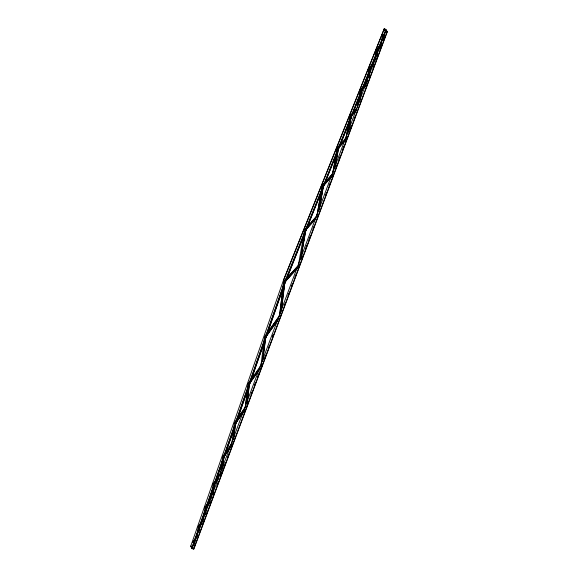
<?xml version="1.0" encoding="UTF-8"?>
<svg xmlns="http://www.w3.org/2000/svg" width="578" height="578" viewBox="0 0 578 578"><rect width="100%" height="100%" fill="white"/><g stroke="black" fill="none" stroke-linecap="round" stroke-linejoin="round"><path stroke-width="0.87" d="M297.706 266.306L283.719 281.659L279.542 315.696L264.608 336.793L261.068 364.646M279.687 314.865L283.791 281.472L297.684 266.241M281.782 304.071L281.999 302.287M282.331 299.606L282.548 297.822M282.88 295.148L283.097 293.357M283.538 289.788L283.755 288.003M284.087 285.33L284.304 283.545M281.313 308.76L281.529 307.012M281.746 305.256L282.064 302.626M282.389 299.996L282.606 298.241M282.931 295.611L283.249 292.981M283.466 291.225L283.899 287.721M284.116 285.966L284.434 283.336M281.125 311.52L284.752 281.963L283.719 281.659M281.37 310.82L284.918 281.927L286.262 279.723M211.367 497.542L213.116 483.894L214.265 484.234L213.188 492.601M212.957 491.192L213.188 489.407M213.535 486.727L213.766 484.942M213.015 491.603L213.347 489.031M213.564 487.319L213.896 484.754M212.812 494.284L214.106 484.263L213.116 483.894M212.401 498.756L212.625 496.993M220.76 472.407L222.768 456.447L231.85 443.203M222.32 467.147L222.451 465.283M222.776 463.614L223.021 460.854M223.346 459.185L223.476 456.396M222.096 470.015L223.802 456.743L230.362 447.184M222.472 468.317L223.953 456.815L230.506 447.256M231.886 443.239L234.437 423.082L245.303 407.237L248.388 383.178L249.421 383.474L259.948 368.605M233.794 434.446L234.018 432.698M234.357 430.068L234.581 428.32M233.772 435.422L234.112 432.799M234.336 431.044L234.675 428.421M233.44 439.128L235.463 423.385L244.357 410.423M233.591 439.201L235.614 423.457L243.519 411.933M245.448 406.385L248.424 383.214L260.924 365.477M247.724 394.738L247.955 392.953M247.131 400.193L247.471 397.52M247.702 395.735L248.049 393.054M248.273 391.277L248.504 389.493M248.851 386.812L249.075 385.027M246.907 403.083L249.421 383.474M246.481 407.613L246.712 405.828M247.283 401.37L249.573 383.554L259.096 370.093M262.73 358.591L263.069 355.983M263.293 354.249L263.532 351.532M263.85 349.9L264.182 347.291M264.406 345.557L264.652 342.841M264.962 341.208L265.208 338.491M262.513 361.431L265.642 337.097L278.509 318.911M262.101 365.845L262.325 364.111L260.822 368.403M262.889 359.762L265.786 337.169L277.635 320.436M194.064 542.583L192.857 542.063L196.968 536.485L198.413 526.117L203.348 519.42M192.857 542.063L193.89 542.359C194.107 539.491 194.287 543.876 193.753 542.142L193.97 542.525L195.032 541.095M199.099 527.88L199.345 526.153M198.724 531.601L199.446 526.421L201.917 523.068M198.868 531.681L199.591 526.5L202.062 523.148M203.384 519.47L205.074 507.058L211.223 498.38M205.508 510.641L205.66 508.763M205.118 514.427L206.108 507.361L210.204 501.574M205.269 514.507L206.252 507.441L209.323 503.098M193.97 542.525L194.157 541.355M381.01 44.369L376.639 49.571L374.623 61.456L376.661 49.629L381.039 44.427L382.737 34.405L383.886 34.738L383.315 38.083M377.102 51.89L377.383 50.192M377.174 52.049L377.456 50.351M376.661 55.813L377.665 49.874L379.854 47.266M376.798 55.907L377.81 49.968L379.45 48.01M383.163 38.061L383.72 34.759L382.737 34.405M300.777 256.473L301.095 254.71M302.518 246.777L302.829 245.014M303.147 243.251L303.464 241.496M304.252 237.088L304.563 235.325M304.881 233.563L305.198 231.8M300.849 256.654L301.16 254.891M301.478 253.128L302.901 245.195M303.212 243.432L304.635 235.506M304.946 233.743L305.74 229.336M300.582 258.828L305.791 229.741L315.646 218.621M300.719 258.93L305.928 229.834L315.79 218.715M332.581 173.848L322.365 185.372L316.939 215.702L304.779 229.502M317.12 214.9L322.394 185.437L332.61 173.913M319.865 204.157L320.176 202.423M320.487 200.689L320.797 198.955M322.192 191.159L322.502 189.425M319.468 206.931L320.241 202.603M320.552 200.869L321.332 196.534M321.643 194.8L321.953 193.066M322.264 191.332L322.575 189.598M322.885 187.872L323.196 186.138M319.056 209.937L323.398 185.668L331.346 176.709M319.193 210.038L323.536 185.769L331.483 176.81M366.893 81.664L369.4 67.662L370.57 68.059L373.475 64.613M366.914 81.729L369.421 67.727L374.038 62.149M369.125 74.576L370.375 67.59M368.706 77.589L370.433 67.966L373.915 63.826M369.32 75.068L370.57 68.059M332.747 172.967L337.516 147.448L346.063 137.81M332.776 173.032L337.545 147.513L338.686 147.845L345.521 140.143M335.478 162.996L335.811 161.233M336.136 159.477L336.96 155.077M337.783 150.677L338.116 148.914M335.543 163.177L337.516 152.614M338.506 147.339L337.848 150.858L348.592 123.988M334.604 168.87L338.549 147.751L345.384 140.042M335.233 166.327L338.686 147.845M346.229 136.928L350.181 115.752L351.352 116.156L356.113 110.788M346.251 137L350.21 115.824L356.727 108.375M348.801 127.817L349.126 126.055M349.95 121.64L350.282 119.877M348.859 127.998L349.69 123.584M350.015 121.821L350.839 117.406M348.079 132.817L351.214 116.055L356.568 110.015M348.548 131.155L351.352 116.156M357.32 107.703L360.766 89.272L361.936 89.677L359.639 101.966M357.341 107.775L360.788 89.344M360.376 96.006L360.701 94.25M360.441 96.186L361.257 91.801M359.502 101.865L361.799 89.576M190.733 546.21L283.415 280.395L384.197 28.9L385.916 29.399L387.267 31.79L193.803 549.1L192.084 548.601L190.733 546.21L192.452 546.716L193.933 542.453M304.852 231.467L285.041 280.901L283.437 280.438L384.175 29.059L385.483 31.371L387.087 31.841L193.709 548.898L192.402 546.593L194.186 541.485M194.779 539.78L198.637 528.711M200.125 524.448L204.872 510.822M206.953 504.861L212.892 487.832M213.484 486.127L214.077 484.429M214.676 482.724L222.689 459.734M223.281 458.029L234.271 426.521M236.048 421.413L248.222 386.494L236.12 421.47M250.007 381.386L265.15 337.957M266.335 334.554L283.56 285.164M194.829 539.895L199.88 525.416M200.472 523.711L204.93 510.93M207.011 504.97L212.95 487.926M215.03 481.965L222.754 459.813M223.346 458.108L234.336 426.586M250.079 381.429L264.341 340.536M266.422 334.575L284.838 281.746L297.504 267.867M193.348 545.343L194.837 541.087M195.429 539.382L198.102 531.724M199.287 528.321L200.472 524.911M201.065 523.213L204.923 512.144M205.522 510.446L212.343 490.867M213.535 487.456L222.14 462.776M223.325 459.373L234.307 427.872M234.899 426.174L248.258 387.867M248.851 386.162L250.339 381.906M250.931 380.208L266.364 335.941M267.253 333.39L283.574 286.572M284.174 284.867L304.158 234.545M196.137 537.713L197.026 535.163M199.403 528.35L200.588 524.947M201.773 521.544L203.853 515.583M204.742 513.033L207.712 504.515M208.6 501.964L212.162 491.748M213.65 487.492L216.02 480.686M216.613 478.981L221.959 463.657M223.44 459.402L225.225 454.294M226.114 451.743L233.237 431.311M235.015 426.203L247.189 391.306M248.966 386.198L250.744 381.09M251.64 378.539L263.51 344.488M264.991 340.232L266.776 335.124M267.665 332.567L282.505 290.012M283.986 285.756L303.269 237.096M192.084 548.601L385.548 31.284L384.197 28.9M272.39 337.111L273.343 334.583M350.42 128.489L351.366 125.953M194.483 545.777L195.429 543.241M203.015 522.967L203.962 520.438M206.491 513.676L207.437 511.147M209.966 504.384L210.912 501.856M213.441 495.093L214.387 492.564M216.909 485.809L218.491 481.582M220.384 476.518L221.966 472.291M223.859 467.226L225.442 463M227.335 457.935L228.917 453.708M231.446 446.953L232.392 444.417M244.075 413.169L245.029 410.633M247.55 403.877L248.504 401.342M251.025 394.586L251.972 392.05M254.501 385.295L255.447 382.759M257.347 377.694L258.922 373.467M264.298 359.111L265.873 354.885M268.402 348.129L269.348 345.593M272.505 337.147L273.459 334.611M284.513 305.054L285.46 302.518M287.989 295.763L288.935 293.227M291.464 286.471L292.41 283.935M294.939 277.18L295.885 274.644M298.407 267.889L299.989 263.662M301.882 258.597L303.464 254.371M305.357 249.306L306.94 245.079M308.833 240.014L310.415 235.788M312.944 229.032L313.89 226.497M325.573 195.248L326.527 192.712M329.048 185.957L330.002 183.421M332.523 176.666L333.47 174.13M335.999 167.374L336.945 164.838M338.845 159.774L340.42 155.547M342.321 150.482L343.896 146.256M345.796 141.191L347.371 136.964M349.9 130.209L351.482 125.99M354.003 119.227L354.957 116.698M366.011 87.133L366.958 84.598M369.486 77.842L370.433 75.306M372.962 68.551L373.908 66.015M376.437 59.259L378.012 55.033M379.905 49.968L381.487 45.749M383.38 40.677L384.962 36.457M305.524 229.791L322.986 186.217M323.637 184.808L338.094 148.517M338.766 146.841L350.087 118.801M351.525 115L369.848 69.505M370.332 68.074L385.251 31.075M304.83 232.869L322.286 189.302M322.958 187.626L359.892 95.471M360.896 92.957L368.62 73.688M369.631 71.173L376.011 55.257M377.347 51.904L378.691 48.552M379.363 46.876L382.383 39.34M383.395 36.826L385.071 32.635M304.946 232.905L306.961 227.876M307.633 226.2L320.725 193.529M322.069 190.176L324.757 183.472M325.428 181.795L335.832 155.829M349.936 120.636L359.335 97.183M361.012 92.993L363.367 87.126M364.032 85.45L368.063 75.4M369.739 71.21L371.755 66.181M372.767 63.667L375.115 57.807M377.463 51.941L378.807 48.588M379.818 46.074L381.494 41.883M383.51 36.862L384.182 35.186M245.332 407.273L234.466 423.125L235.614 423.457M240.571 415.12L242.052 412.952M240.686 415.149L242.168 412.988M236.828 421.015L239.299 417.41M240.78 415.25L242.261 413.089M225.492 453.455L227.002 451.252M230.03 446.837L231.041 445.363M224.69 455.059L227.718 450.645M218.759 478.049L214.207 484.689L213.029 484.313L220.608 473.252M213.058 484.35L220.644 473.288M216.259 480.585L217.776 478.374M216.374 480.614L217.386 479.14M215.457 482.189L217.48 479.241M214.055 484.617L218.607 477.977M284.542 282.461L297.641 267.968M264.645 336.829L279.579 315.74L280.72 316.072M265.316 336.721L266.863 334.539M270.461 329.453L271.494 328.001M274.066 324.366L275.612 322.184M265.945 336.028L266.971 334.575M270.063 330.211L271.609 328.029M274.182 324.395L275.72 322.213M266.039 336.136L267.585 333.954M270.157 330.32L273.242 325.956M274.275 324.504L276.335 321.592M253.106 377.441L254.11 376.025M256.618 372.485L258.12 370.361M252.723 378.185L254.226 376.061M256.733 372.521L258.236 370.397M252.817 378.294L254.32 376.162M255.324 374.746L257.831 371.206M205.999 507.116L207.531 504.948M192.842 542.171L197.004 536.529M193.89 542.359L195.429 540.271M383.286 35.28L383.72 34.759M383.886 34.738L383.532 35.164L384.074 34.579L383.561 34.283M377.961 48.653L380.7 45.402M377.528 49.34L380.815 45.438M377.6 49.506L378.698 48.205M371.929 65.321L373.085 63.948M372.044 65.357L373.2 63.977M366.734 82.538L360.593 89.561L361.741 89.893L365.52 85.638M362.984 87.365L366.965 82.871M363.1 87.394L364.234 86.115M363.063 87.69L364.227 86.375M365.375 85.537L361.647 89.742L360.614 89.445M353.368 112.746L355.752 110.066M354.083 112.11L355.867 110.095M354.74 111.619L355.932 110.275M341.172 143.908L342.313 142.629M341.287 143.944L342.429 142.658M341.923 143.481L343.065 142.195M326.577 181.21L332.256 174.802M328.391 179.325L329.532 178.046M323.918 184.628L326.187 182.063M328.463 179.505L330.161 177.583M307.294 227.161L310.776 223.238M311.932 221.93L317.156 216.042M307.987 226.54L310.892 223.274M312.048 221.966L315.53 218.036M309.216 225.413L310.957 223.448M383.402 35.33L384.023 34.637L383.669 34.312M287.96 277.454L289.715 275.525M293.227 271.674L295.575 269.102M288.66 276.848L289.831 275.562M293.927 271.06L295.69 269.138M288.632 277.129L290.994 274.536M294.542 270.649L295.719 269.355M384.175 29.059L385.779 29.529L386.769 31.284M385.548 31.284L387.267 31.79M376.639 49.571L377.665 49.874M376.661 49.629L377.81 49.968M322.365 185.372L323.398 185.668M322.394 185.437L323.536 185.769M305.928 229.834L304.758 229.437L298.313 265.642L299.455 265.981M283.791 281.472L284.824 281.775M283.769 281.587L284.918 281.927M264.608 336.793L265.786 337.169M248.424 383.214L249.573 383.554M222.768 456.447L223.953 456.815M205.074 507.058L206.252 507.441M198.413 526.117L199.591 526.5M192.402 546.593L190.798 546.123L192.106 548.435L193.709 548.898"/></g></svg>
